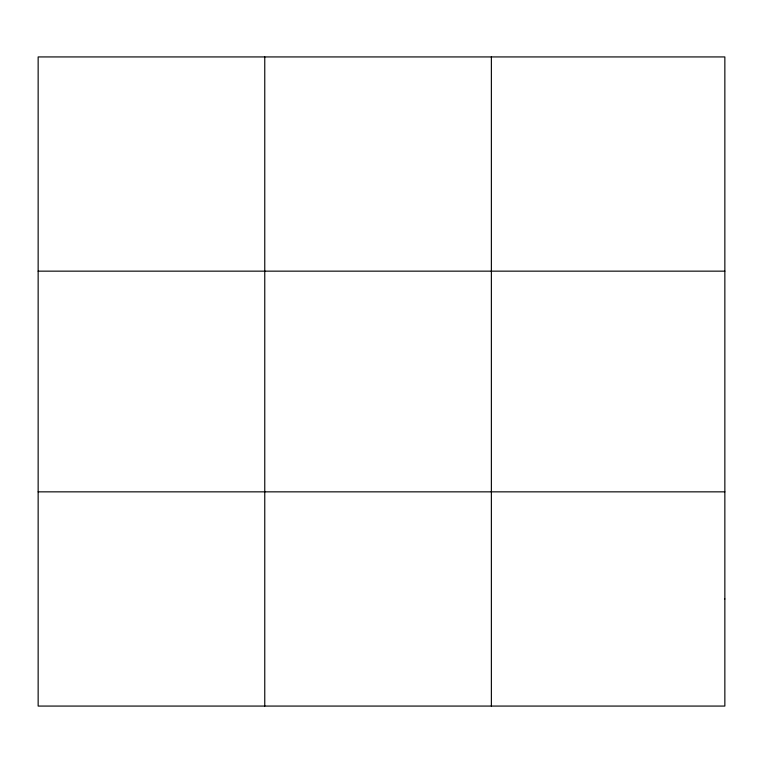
<?xml version="1.0" encoding="UTF-8"?>
<svg xmlns="http://www.w3.org/2000/svg" width="763" height="763" viewBox="0 0 763 763"><rect width="100%" height="100%" fill="white"/><g stroke="black" fill="none" stroke-linecap="round" stroke-linejoin="round"><path stroke-width="1.14" d="M264.761 56.929L264.761 706.071M491.372 56.929L491.372 706.071M38.15 271.151L724.85 271.151M38.15 491.849L724.85 491.849M724.85 598.965L724.85 706.071L38.15 706.071L38.15 56.929L724.85 56.929L724.85 598.965"/></g></svg>
